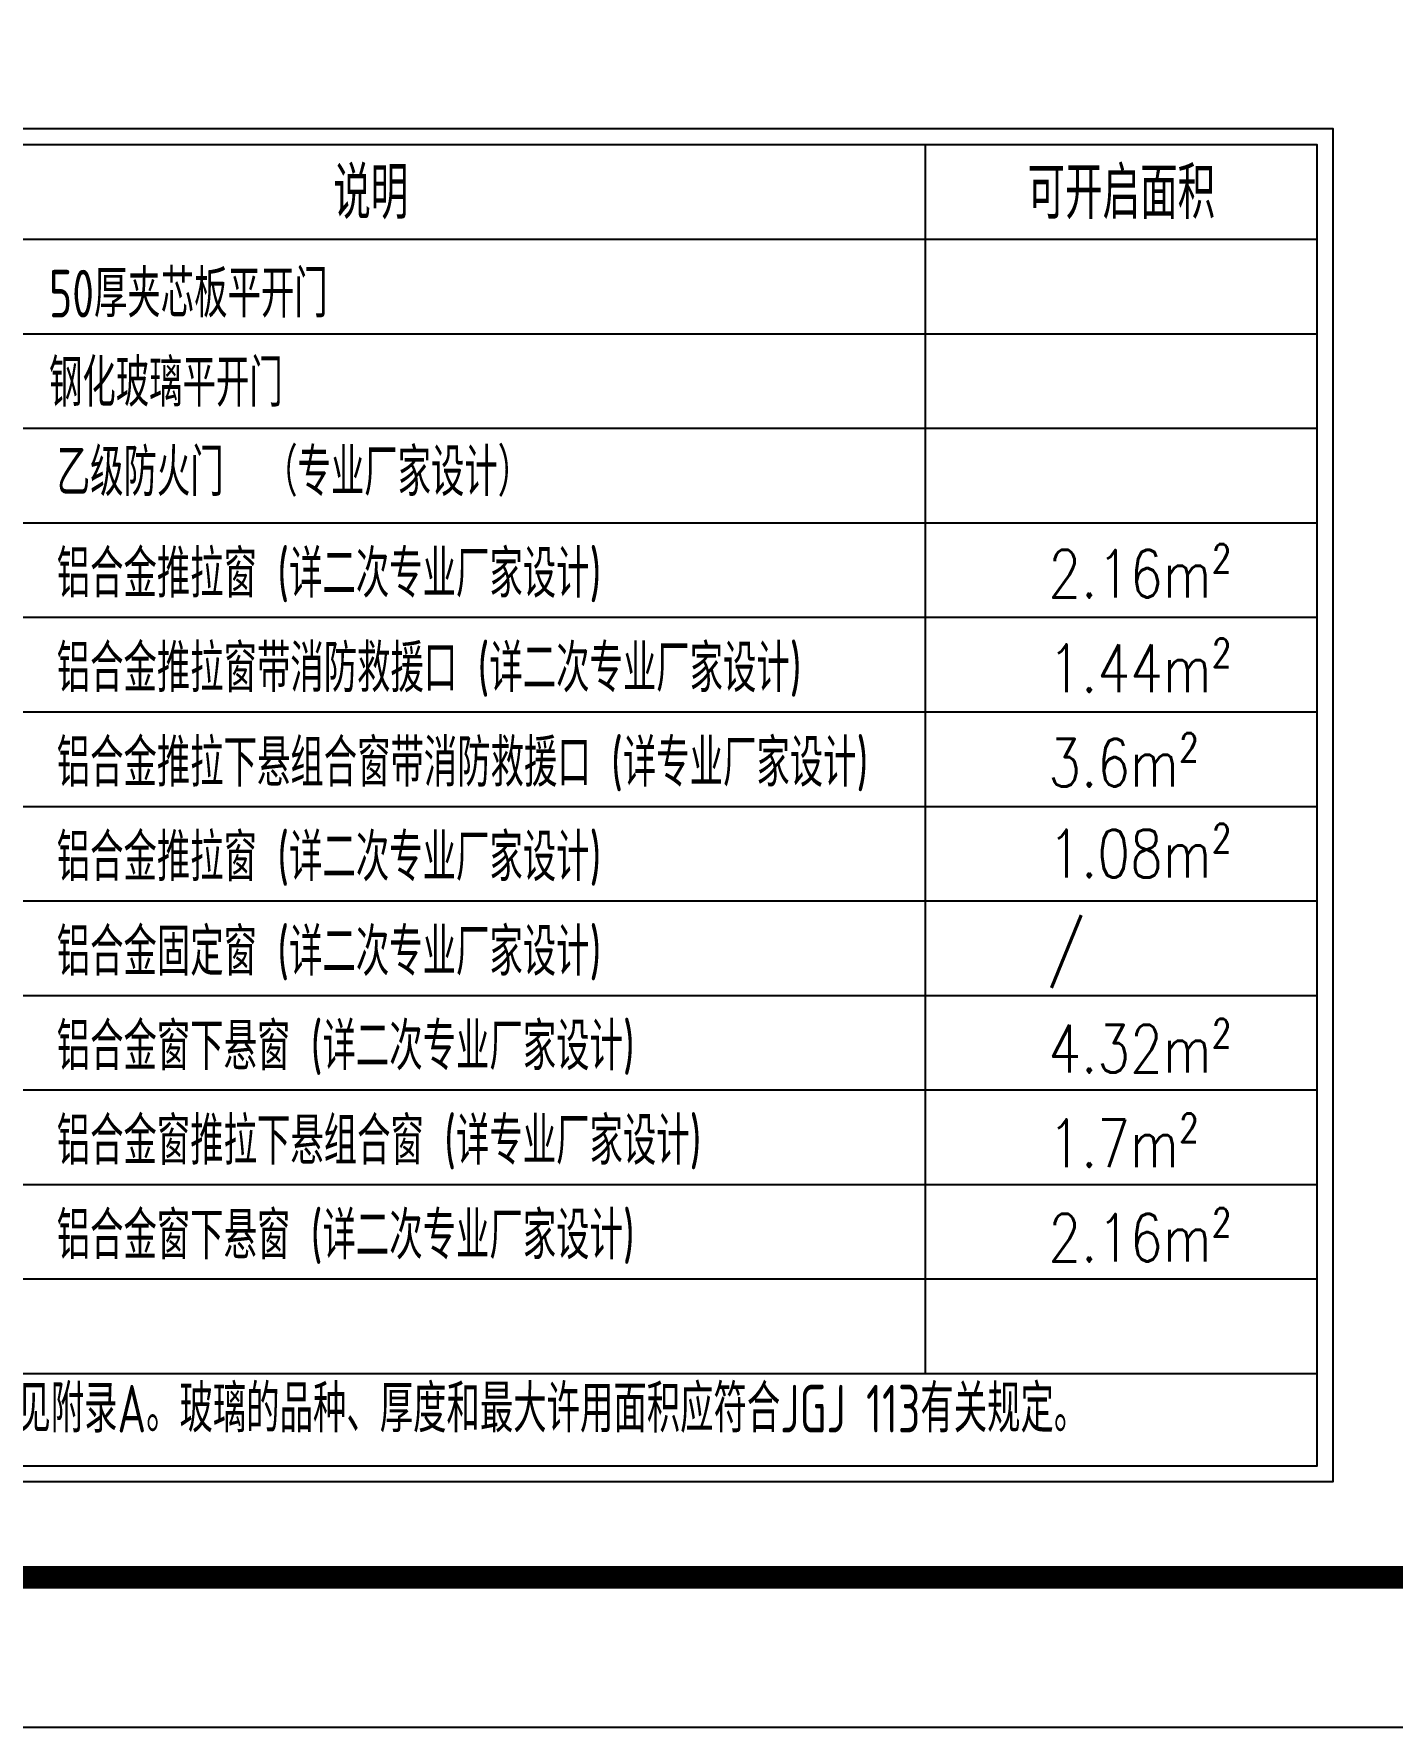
# Model space of a CAD drawing. Extents: x 180850 to 1400258, y 48356 to 327067.
# Drawn here: x 768253 to 781073, y 232984 to 248972 of the extents above; entities that cross this region are included whole.
import ezdxf

# ---------------------------------------------------------------- set-up
doc = ezdxf.new("R2010")
doc.units = 0
doc.header["$LTSCALE"] = 1000
doc.layers.add('PUB_TAB', color=7, linetype='Continuous')
doc.layers.add('PUB_TITLE', color=4, linetype='Continuous')
doc.styles.add('_TCH_WDTABLE', font='SIMPLEX', dxfattribs={"bigfont": 'GBCBIG'})
doc.styles.add('SIM-TSSC', font='simplex.shx', dxfattribs={"width": 0.8, "bigfont": 'tssdchn.shx'})
doc.styles.add('TSSD_Norm', font='tssdeng.shx', dxfattribs={"bigfont": 'hztxt.shx'})

msp = doc.modelspace()

# ---------------------------------------------------------------- linework, layer by layer
at = {"layer": 'PUB_TAB', "color": 7, "lineweight": -3}
for points in [[(753948.485117625, 235301.9133566825), (780516.7893335875, 235301.9133566825), (780516.7893335875, 248075.7711109635), (753948.485117625, 248075.7711109635)], [(754098.485117625, 235451.9133566825), (780366.7893335875, 235451.9133566825), (780366.7893335875, 247925.7711109635), (754098.485117625, 247925.7711109635)]]:
    msp.add_lwpolyline(points, close=True, dxfattribs=at)
for points in [[(776664.9892338449, 247925.7711109635), (776664.9892338449, 236323.2711109635)], [(754098.485117625, 247033.2711109635), (780366.7893335875, 247033.2711109635)], [(755652.5175798726, 246140.7711109635), (780366.7893335875, 246140.7711109635)], [(755652.5175798726, 245248.2711109635), (780366.7893335875, 245248.2711109635)], [(754098.485117625, 244355.7711109635), (780366.7893335875, 244355.7711109635)], [(755652.5175798726, 243463.2711109635), (780366.7893335875, 243463.2711109635)], [(755652.5175798726, 242570.7711109635), (780366.7893335875, 242570.7711109635)], [(755652.5175798726, 241678.2711109635), (780366.7893335875, 241678.2711109635)], [(755652.5175798726, 241678.2711109635), (780366.7893335875, 241678.2711109635)], [(755652.5175798726, 240785.7711109635), (780366.7893335875, 240785.7711109635)], [(755652.5175798726, 239893.2711109635), (780366.7893335875, 239893.2711109635)], [(755652.5175798726, 239000.7711109635), (780366.7893335875, 239000.7711109635)], [(755652.5175798726, 239000.7711109635), (780366.7893335875, 239000.7711109635)], [(755652.5175798726, 238108.2711109635), (780366.7893335875, 238108.2711109635)], [(755652.5175798726, 238108.2711109635), (780366.7893335875, 238108.2711109635)], [(755652.5175798726, 237215.7711109635), (780366.7893335875, 237215.7711109635)], [(755652.5175798726, 237215.7711109635), (780366.7893335875, 237215.7711109635)], [(755652.5175798726, 237215.7711109635), (780366.7893335875, 237215.7711109635)], [(755652.5175798726, 236323.2711109635), (780366.7893335875, 236323.2711109635)]]:
    msp.add_lwpolyline(points, dxfattribs=at)
at = {"layer": 'PUB_TITLE'}
msp.add_lwpolyline([(675092.5061645638, 232984.1570315323), (793892.5061645638, 232984.1570315323), (793892.5061645638, 316984.1570315323), (675092.5061645638, 316984.1570315323)], close=True, dxfattribs=at)
at = {"layer": 'PUB_TITLE', "const_width": 212.121}
msp.add_lwpolyline([(677912.8221645637, 234398.3390315323), (677912.8221645637, 315569.9750315322), (791892.5061645638, 315569.9750315322), (791892.5061645638, 234398.3390315323)], close=True, dxfattribs=at)

# ---------------------------------------------------------------- texts
for s, style, width, p in [('50厚夹芯板平开门', 'TSSD_Norm', 0.7, (768396.4144650372, 246294.2232771716)), ('钢化玻璃平开门', 'TSSD_Norm', 0.7, (768396.4144650372, 245451.9236387208)), ('乙级防火门  （专业厂家设计）', 'TSSD_Norm', 0.7, (768469.2862279336, 244608.4908535588)), ('铝合金推拉窗 (详二次专业厂家设计)', 'TSSD_Norm', 0.7, (768469.2862279336, 243649.5080612816)), ('2.16m²', 'SIM-TSSC', 0.8, (777828.6875223108, 243649.5080612816)), ('铝合金推拉窗带消防救援口 (详二次专业厂家设计)', 'TSSD_Norm', 0.7, (768469.2862279336, 242757.0080612816)), ('1.44m²', 'SIM-TSSC', 0.8, (777828.6875223108, 242757.0080612816)), ('铝合金推拉下悬组合窗带消防救援口 (详专业厂家设计)', 'TSSD_Norm', 0.7, (768469.2862279336, 241864.5080612816)), ('3.6m²', 'SIM-TSSC', 0.8, (777828.6875223108, 241864.5080612816)), ('铝合金推拉窗 (详二次专业厂家设计)', 'TSSD_Norm', 0.7, (768469.2862279336, 240972.0080612816)), ('1.08m²', 'SIM-TSSC', 0.8, (777828.6875223108, 241007.7387727682)), ('/', 'SIM-TSSC', 0.8, (777828.6875223108, 240115.2387727682)), ('铝合金固定窗 (详二次专业厂家设计)', 'TSSD_Norm', 0.7, (768469.2862279336, 240079.5080612816)), ('铝合金窗下悬窗 (详二次专业厂家设计)', 'TSSD_Norm', 0.7, (768469.2862279336, 239187.0080612816)), ('4.32m²', 'SIM-TSSC', 0.8, (777828.6875223108, 239165.1359227904)), ('铝合金窗推拉下悬组合窗 (详专业厂家设计)', 'TSSD_Norm', 0.7, (768469.2862279336, 238294.5080612816)), ('1.7m²', 'SIM-TSSC', 0.8, (777828.6875223108, 238272.6359227904)), ('铝合金窗下悬窗 (详二次专业厂家设计)', 'TSSD_Norm', 0.7, (768469.2862279336, 237402.0080612816)), ('2.16m²', 'SIM-TSSC', 0.8, (777828.6875223108, 237380.1359227904)), ('铝合金门窗所用材料及附件制作应符合GB/T 8478-2008相关规定。常用材料标准参见附录A。玻璃的品种、厚度和最大许用面积应符合JGJ 113有关规定。', 'TSSD_Norm', 0.7, (755869.1549366578, 235766.33084763))]:
    msp.add_text(s, height=450, dxfattribs=dict(style=style, width=width)).set_placement(p)
at = {"layer": 'PUB_TAB', "color": 7, "style": '_TCH_WDTABLE'}
for s, p in [('说明', (771079.5069664298, 247224.5211109635)), ('可开启面积', (777631.5496395156, 247224.5211109635))]:
    msp.add_text(s, height=491.9148936170212, dxfattribs=at).set_placement(p)

doc.saveas('drawing.dxf')
